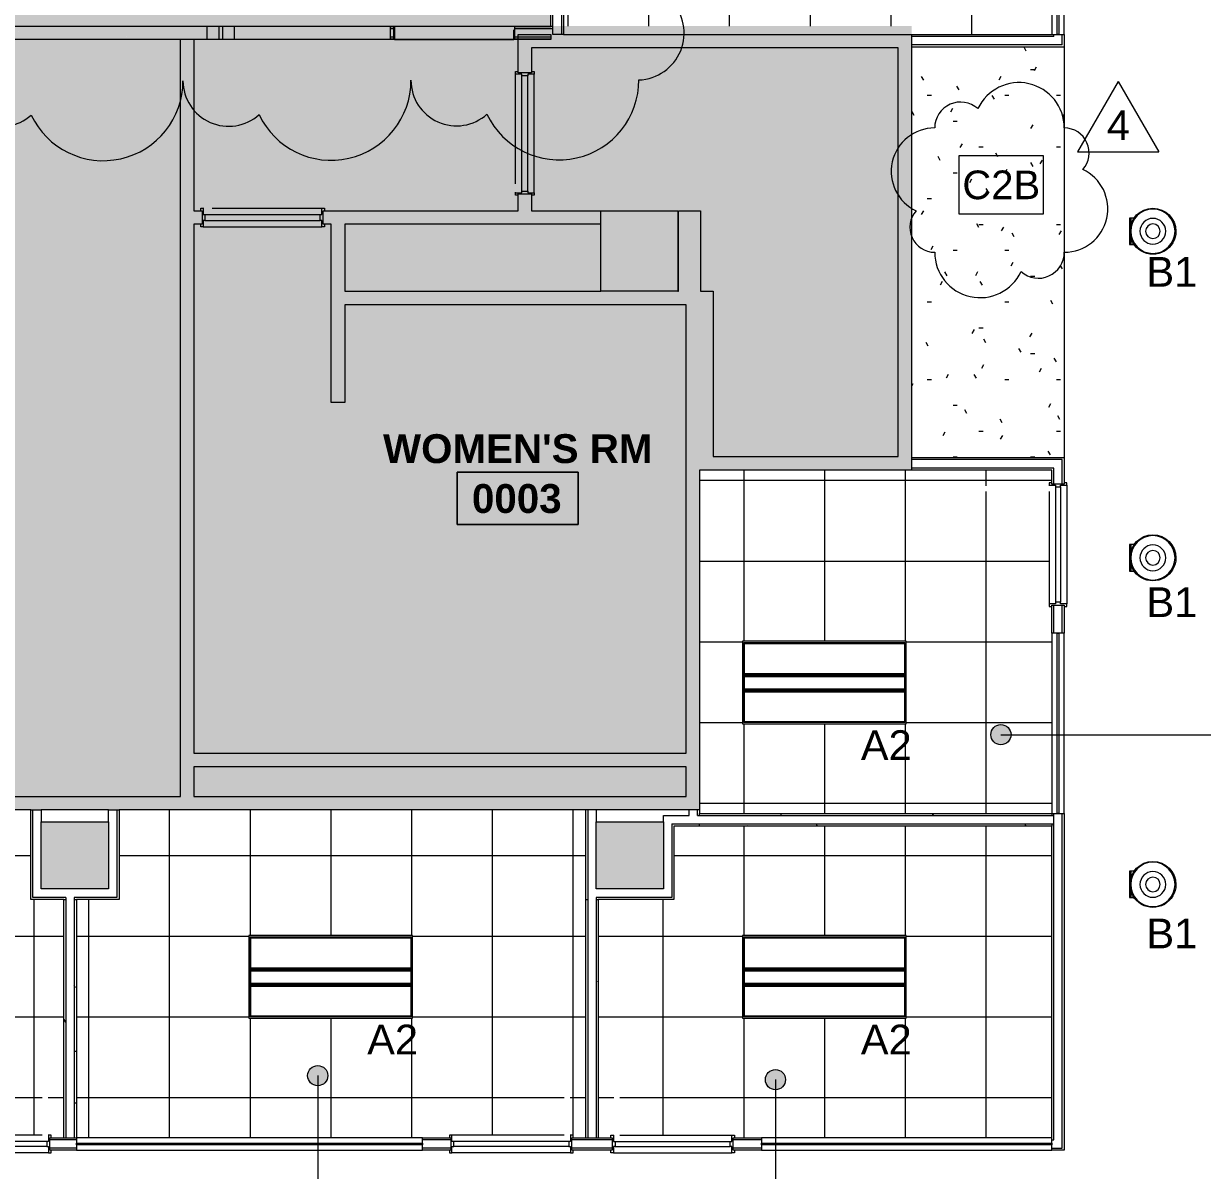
# Model space of a CAD drawing. Header units: inches. Extents: x 4387 to 7158, y 1246 to 2590.
# Drawn here: x 5614.2 to 5964.7, y 1508.3 to 1849.2 of the extents above; entities that cross this region are included whole.
import ezdxf

# ---------------------------------------------------------------- set-up
doc = ezdxf.new("R2010")
doc.units = ezdxf.units.IN
doc.header["$MEASUREMENT"] = 0
for name, color, linetype, lineweight in [('A-AREA-IDEN', 2, 'Continuous', 9), ('A-CLNG', 13, 'Continuous', 13), ('A-CLNG-IDEN', 151, 'Continuous', 9), ('A-CLNG-PATT', 13, 'Continuous', 13), ('A-DETL', 90, 'Continuous', 9), ('A-DETL-GENF', 92, 'Continuous', 9), ('A-DOOR', 31, 'Continuous', 13), ('A-GENM', 13, 'Continuous', 9), ('A-GLAZ-CURT', 52, 'Continuous', 13), ('A-WALL', 113, 'Continuous', 13), ('A-WALL-PATT', 111, 'Continuous', 13), ('E-LITE-EQPM', 33, 'Continuous', 9), ('E-LITE-EQPM-IDEN', 33, 'Continuous', 9), ('G-ANNO-REVC', 71, 'Continuous', 9), ('G-ANNO-REVC-IDEN', 71, 'Continuous', 9), ('I-WALL', 2, 'Continuous', 13), ('S-COLS', 52, 'Continuous', 13)]:
    doc.layers.add(name, color=color, linetype=linetype, lineweight=lineweight)
doc.styles.add('Arial', font='arial.ttf', dxfattribs={"height": 8.851796})
doc.styles.add('Swis721 Lt BT', font='swissl.ttf', dxfattribs={"height": 8.514638})
doc.styles.add('Swis721 Lt BT_B', font='', dxfattribs={"height": 8.583975})
doc.styles.get('Swis721 Lt BT_B').set_extended_font_data('Swis721 Lt BT', bold=True)
pattern_1 = [(0, (0, 0), (30.72, 7.68), [1.267, -21.773, 1.267, -21.773, -122.88]), (0, (0, 0), (30.72, 7.68), [-46.08, 1.267, -44.813, 1.267, -21.773, -53.76]), (0, (0, 0), (30.72, 7.68), [-115.2, 1.267, -14.093, 1.267, -37.133]), (120, (11.52, 3.84), (-22.011075, 22.7643), [1.267, -21.773, 1.267, -21.773, -122.88]), (120, (11.52, 3.84), (-22.011075, 22.7643), [-46.08, 1.267, -44.813, 1.267, -21.773, -53.76]), (120, (11.52, 3.84), (-22.011075, 22.7643), [-115.2, 1.267, -14.093, 1.267, -37.133]), (240, (15.36, 19.2), (-8.708925, -30.4443), [1.267, -21.773, 1.267, -21.773, -122.88]), (240, (15.36, 19.2), (-8.708925, -30.4443), [-46.08, 1.267, -44.813, 1.267, -21.773, -53.76]), (240, (15.36, 19.2), (-8.708925, -30.4443), [-115.2, 1.267, -14.093, 1.267, -37.133])]

# ---------------------------------------------------------------- blocks, each defined once
blk = doc.blocks.new('Single Flush_No Glass - 3_-0_x8_-0_-4442648-10TH FLOOR RCP')
at = {"layer": 'A-DOOR'}
h = blk.add_hatch(color=10, dxfattribs=at)
h.paths.add_polyline_path([(-14.38, 2.66), (-14.38, 1.91), (-14.01, 1.91), (-14.01, -2.09), (-14.38, -2.09), (-14.38, -2.84), (-13.63, -2.84), (-13.63, -0.96), (-13.13, -0.96), (-13.13, 0.79), (-13.63, 0.79), (-13.63, 2.66), (-14.01, 2.66)], flags=0)
h.paths.add_polyline_path([(21.12, -0.96), (21.62, -0.96), (21.62, -2.84), (22.37, -2.84), (22.37, -2.09), (21.99, -2.09), (21.99, 1.91), (22.37, 1.91), (22.37, 2.66), (21.62, 2.66), (21.62, 0.79), (21.12, 0.79), (21.12, -0.71)], flags=0)
at = {"layer": 'A-DOOR', "color": 8, "lineweight": 20}
for p, q in [((-14.38, 1.91), (-14.38, 2.66)), ((-14.38, 2.66), (-13.63, 2.66)), ((-13.63, 2.66), (-13.63, 0.79)), ((-13.63, 0.79), (-13.13, 0.79)), ((-13.13, 0.79), (-13.13, -0.96)), ((21.12, -0.96), (21.12, 0.79)), ((21.12, 0.79), (21.62, 0.79)), ((21.62, 0.79), (21.62, 2.66)), ((21.62, 2.66), (22.37, 2.66)), ((22.37, 2.66), (22.37, 1.91)), ((-14.38, -2.84), (-14.38, -2.09)), ((-13.63, -2.84), (-14.38, -2.84)), ((-13.13, -0.96), (-13.63, -0.96)), ((-13.63, -0.96), (-13.63, -2.84)), ((21.62, -0.96), (21.12, -0.96)), ((21.62, -2.84), (21.62, -0.96)), ((22.37, -2.84), (21.62, -2.84)), ((22.37, -2.09), (22.37, -2.84))]:
    blk.add_line(p, q, dxfattribs=at)
at = {"layer": 'A-DOOR', "color": 55}
for p, q in [((21.62, 2.66), (-13.63, 2.66)), ((21.12, 0.79), (-13.13, 0.79)), ((19.02, -2.84), (-13.63, -2.84)), ((21.12, -0.96), (-13.13, -0.96)), ((21.62, -2.84), (21.49, -2.84))]:
    blk.add_line(p, q, dxfattribs=at)
blk = doc.blocks.new('Concrete-Rectangular-Column - 22 119_128 x 23 233_256-4407175-10TH FLOOR RCP')
at = {"layer": 'S-COLS'}
blk.add_hatch(color=10, dxfattribs=at).paths.add_polyline_path([(-11.46, -11.96), (11.46, -11.96), (11.46, 11.96), (-11.46, 11.96), (-11.46, -1.41)], flags=0)
at = {"layer": 'S-COLS', "color": 8, "lineweight": 20}
for p, q in [((-11.46, 11.96), (11.46, 11.96)), ((-11.46, -11.96), (-11.46, 11.96)), ((11.46, 11.96), (11.46, -11.96)), ((11.46, -11.96), (-11.46, -11.96))]:
    blk.add_line(p, q, dxfattribs=at)
blk = doc.blocks.new('Concrete-Rectangular-Column - 20 X 20-4423668-10TH FLOOR RCP')
at = {"layer": 'S-COLS'}
blk.add_hatch(color=10, dxfattribs=at).paths.add_polyline_path([(-10, -10), (10, -10), (10, 10), (-10, 10)], flags=0)
at = {"layer": 'S-COLS', "color": 8, "lineweight": 20}
for p, q in [((-10, 10), (10, 10)), ((-10, -10), (-10, 10)), ((10, 10), (10, -10)), ((10, -10), (-10, -10))]:
    blk.add_line(p, q, dxfattribs=at)
blk = doc.blocks.new('Single Flush_No Glass - 3_-0_x8_-0_-V36-10TH FLOOR RCP')
at = {"layer": 'A-DOOR', "lineweight": 9}
for p, q in [((-13.63, 2.71), (-14.38, 2.71)), ((-14.38, 2.71), (-14.38, 1.96)), ((19.74, 2.71), (-13.63, 2.71)), ((-13.63, 0.84), (-13.63, 2.71)), ((-13.13, 0.84), (-13.63, 0.84)), ((21.12, 0.84), (-13.13, 0.84)), ((-13.13, -0.66), (-13.13, 0.84)), ((21.12, 0.84), (21.12, -0.66)), ((21.62, 0.84), (21.12, 0.84)), ((21.62, 2.71), (21.49, 2.71)), ((21.62, 2.71), (21.62, 0.84)), ((22.37, 2.71), (21.62, 2.71)), ((22.37, 1.96), (22.37, 2.71)), ((-14.38, -1.79), (-14.38, -2.54)), ((-14.38, -2.54), (-13.63, -2.54)), ((-13.63, -0.66), (-13.13, -0.66)), ((-13.63, -2.54), (-13.63, -0.66)), ((21.62, -2.54), (-13.63, -2.54)), ((21.12, -0.66), (-13.13, -0.66)), ((21.12, -0.66), (21.62, -0.66)), ((21.62, -0.66), (21.62, -2.54)), ((21.62, -2.54), (22.37, -2.54)), ((22.37, -2.54), (22.37, -1.79))]:
    blk.add_line(p, q, dxfattribs=at)
blk = doc.blocks.new('Single Flush_No Glass - 3_-0_x8_-0_-4562045-10TH FLOOR RCP')
at = {"layer": 'A-DOOR', "lineweight": 9}
for p, q in [((-14.38, 1.79), (-14.38, 2.54)), ((-14.38, 2.54), (-13.63, 2.54)), ((21.62, 2.54), (-13.63, 2.54)), ((-13.63, 2.54), (-13.63, 0.66)), ((-13.63, 0.66), (-13.13, 0.66)), ((21.12, 0.66), (-13.13, 0.66)), ((-13.13, 0.66), (-13.13, -0.84)), ((21.12, -0.84), (21.12, 0.66)), ((21.12, 0.66), (21.62, 0.66)), ((21.62, 0.66), (21.62, 2.54)), ((21.62, 2.54), (22.37, 2.54)), ((22.37, 2.54), (22.37, 1.79)), ((-14.38, -2.71), (-14.38, -1.96)), ((-13.63, -2.71), (-14.38, -2.71)), ((-13.13, -0.84), (-13.63, -0.84)), ((-13.63, -0.84), (-13.63, -2.71)), ((19.74, -2.71), (-13.63, -2.71)), ((21.12, -0.84), (-13.13, -0.84)), ((21.62, -0.84), (21.12, -0.84)), ((21.62, -2.71), (21.49, -2.71)), ((21.62, -2.71), (21.62, -0.84)), ((22.37, -2.71), (21.62, -2.71)), ((22.37, -1.96), (22.37, -2.71))]:
    blk.add_line(p, q, dxfattribs=at)
blk = doc.blocks.new('L-Recessed-Axis-Plano - A2 - 2 X 4-4924524-10TH FLOOR RCP')
at = {"layer": 'E-LITE-EQPM'}
for p, q in [((23.91, 11.87), (-23.91, 11.87)), ((-23.91, 11.87), (-23.91, -11.88)), ((-23.87, -11.56), (-23.87, 11.56)), ((-23.87, 11.56), (23.88, 11.56)), ((23.88, 11.56), (23.88, -11.56)), ((23.91, -11.88), (23.91, 11.87)), ((-23.87, 2.74), (23.88, 2.74)), ((23.88, 2.51), (-23.87, 2.51)), ((-23.87, 2.3), (23.88, 2.3)), ((-23.87, 2.2), (23.88, 2.2)), ((-23.87, 1.83), (23.88, 1.83)), ((-23.87, -1.83), (23.88, -1.83)), ((-23.87, -2.2), (23.88, -2.2)), ((-23.87, -2.3), (23.88, -2.3)), ((-23.87, -2.51), (23.88, -2.51)), ((-23.87, -2.74), (23.88, -2.74)), ((-23.91, -11.88), (23.91, -11.88)), ((23.88, -11.56), (-23.87, -11.56))]:
    blk.add_line(p, q, dxfattribs=at)
blk = doc.blocks.new('L-Surface Mounted Downlight - B - DOWNLIGHT_ SURFACE MOUNTED-5054385-10TH FLOOR RCP')
at = {"layer": 'A-GENM'}
for p, q in [((-6.96, 3.92), (-5.54, 3.92)), ((-6.96, -3.92), (-6.96, 3.92)), ((-6.7, 3.92), (-6.7, 1.07)), ((-6.54, 1.94), (-6.54, 3.92)), ((-6.7, -1.07), (-6.7, -3.92)), ((-6.54, -3.92), (-6.54, -1.94)), ((-5.54, -3.92), (-6.96, -3.92))]:
    blk.add_line(p, q, dxfattribs=at)
at = {"layer": 'E-LITE-EQPM'}
for radius in [6.6, 3.83, 2.17]:
    blk.add_circle((0, 0), radius, dxfattribs=at)
for start, end in [(360, 180), (180, 360)]:
    blk.add_arc((0, 0), 6.84, start, end, dxfattribs=at)
blk = doc.blocks.new('System Panel - Glazed-6331967-10TH FLOOR RCP')
at = {"layer": 'A-GLAZ-CURT'}
for p, q in [((-16.2, -0.25), (-16.2, 0.25)), ((-16.2, 0.25), (16.2, 0.25)), ((16.2, 0.25), (16.2, -0.25)), ((16.2, -0.25), (-16.2, -0.25))]:
    blk.add_line(p, q, dxfattribs=at)
blk = doc.blocks.new('System Panel - Glazed-6331940-10TH FLOOR RCP')
at = {"layer": 'A-GLAZ-CURT'}
for p, q in [((-26.78125, -0.25), (-26.78125, 0.25)), ((-26.78125, 0.25), (26.78125, 0.25)), ((26.78125, 0.25), (26.78125, -0.25)), ((26.78125, -0.25), (-26.78125, -0.25))]:
    blk.add_line(p, q, dxfattribs=at)
blk = doc.blocks.new('System Panel - Glazed-6331704-10TH FLOOR RCP')
at = {"layer": 'A-GLAZ-CURT'}
for p, q in [((-51.46875, -0.25), (-51.46875, 0.25)), ((-51.46875, 0.25), (51.46875, 0.25)), ((51.46875, 0.25), (51.46875, -0.25)), ((51.46875, -0.25), (-51.46875, -0.25))]:
    blk.add_line(p, q, dxfattribs=at)
blk = doc.blocks.new('System Panel - Glazed-6331739-10TH FLOOR RCP')
at = {"layer": 'A-GLAZ-CURT'}
for p, q in [((-43.15625, -0.25), (-43.15625, 0.25)), ((-43.15625, 0.25), (43.15625, 0.25)), ((43.15625, 0.25), (43.15625, -0.25)), ((43.15625, -0.25), (-43.15625, -0.25))]:
    blk.add_line(p, q, dxfattribs=at)
blk = doc.blocks.new('OTJ_ Room Tag - Room Name _ Number-360227-10TH FLOOR RCP')
at = {"layer": 'A-AREA-IDEN'}
for p, q in [((-0.1881, -0.1636), (-0.1881, -0.0018)), ((-0.1881, -0.0018), (0.1869, -0.0018)), ((0.1869, -0.0018), (-0.1881, -0.0018)), ((-0.1881, -0.0018), (-0.1881, -0.1636)), ((0.1869, -0.0018), (0.1869, -0.1636)), ((0.1869, -0.1636), (0.1869, -0.0018)), ((0.1869, -0.1636), (-0.1881, -0.1636)), ((-0.1881, -0.1636), (0.1869, -0.1636))]:
    blk.add_line(p, q, dxfattribs=at)
blk = doc.blocks.new('Family - ___-6307642-10TH FLOOR RCP')
at = {"layer": 'G-ANNO-REVC'}
for centre, radius, start, end in [((5796.68, 1846.35), 13.93, 271.9886, 43.799), ((5607.4, 1832.07), 13.56, 180.108, 311.9183), ((5637.89, 1832.13), 23.72, 205.3168, 0.108), ((5675.17, 1832.2), 13.56, 180.108, 311.9183), ((5705.67, 1832.26), 23.72, 205.3168, 0.108), ((5742.94, 1832.33), 13.56, 180.108, 311.9183), ((5773.44, 1832.39), 23.72, 205.3168, 0.108)]:
    blk.add_arc(centre, radius, start, end, dxfattribs=at)
blk = doc.blocks.new('Family - ___-6320856-10TH FLOOR RCP')
at = {"layer": 'G-ANNO-REVC'}
for centre, radius, start, end in [((5910.17, 1818.14), 13.49, 0, 154.7912), ((5892.82, 1818.14), 7.71, 48.1897, 180), ((5885.12, 1805.21), 12.93, 90, 244.7912), ((5923.65, 1810.75), 7.39, 318.1897, 90), ((5923.65, 1794.12), 12.93, 270, 64.7912), ((5885.12, 1788.58), 7.39, 138.1897, 270), ((5898.6, 1781.19), 13.49, 180, 334.7912), ((5915.95, 1781.19), 7.71, 228.1897, 0)]:
    blk.add_arc(centre, radius, start, end, dxfattribs=at)
blk = doc.blocks.new('Revision Tag - Revision Tag-133968-10TH FLOOR RCP')
at = {"layer": 'G-ANNO-REVC-IDEN'}
for p, q in [((0, 0.1384), (-0.1263, -0.0804)), ((0, 0.1384), (0.1263, -0.0804)), ((-0.1263, -0.0804), (0.1263, -0.0804))]:
    blk.add_line(p, q, dxfattribs=at)

msp = doc.modelspace()

# ---------------------------------------------------------------- hatches: boundary and pattern name
at = {"layer": 'A-AREA-IDEN'}
h = msp.add_hatch(color=256, dxfattribs=at)
edge = h.paths.add_edge_path(flags=0)
edge.add_arc((5904.81, 1637.8), 3, 0, 360)
h = msp.add_hatch(color=256, dxfattribs=at)
edge = h.paths.add_edge_path(flags=0)
edge.add_arc((5701.67, 1536.45), 3, 0, 360)
h = msp.add_hatch(color=256, dxfattribs=at)
edge = h.paths.add_edge_path(flags=0)
edge.add_arc((5837.76, 1535.26), 3, 0, 360)
at = {"layer": 'A-CLNG-PATT'}
h = msp.add_hatch(dxfattribs=at)
h.set_pattern_fill('FP_20', color=256, style=0, pattern_type=2)
h.set_pattern_definition([(0, (5848.137, 1876.547), (0, -24), []), (270, (5848.137, 1876.547), (-24, -1e-15), [])])
h.paths.add_polyline_path([(5919.9, 1845.94), (5919.9, 1884.34), (5919.15, 1884.34), (5919.15, 1918.47), (5884.15, 1918.47), (5884.15, 1920.22), (5919.15, 1920.22), (5919.15, 1921.09), (5919.9, 1921.09), (5919.9, 1922.84), (5774.75, 1922.84), (5774.75, 1848.44), (5878.23, 1848.44), (5878.23, 1845.94)], flags=0)
h.paths.add_polyline_path([(5872.54, 1876.14), (5823.92, 1876.14), (5823.92, 1900.7), (5872.54, 1900.7)], flags=0)
h = msp.add_hatch(dxfattribs=at)
h.set_pattern_fill('FP_13', color=256, style=0, pattern_type=2)
h.set_pattern_definition(pattern_1)
h.paths.add_polyline_path([(5919.9, 1720.19), (5923.65, 1720.19), (5923.65, 1842.19), (5878.23, 1842.19), (5878.23, 1720.19), (5891.8, 1720.19)], flags=0)
h = msp.add_hatch(dxfattribs=at)
h.set_pattern_fill('FP_19', color=256, style=0, pattern_type=2)
h.set_pattern_definition([(0, (5876.403, 1665.408), (0, -24), []), (270, (5876.403, 1665.408), (-24, -1e-15), [])])
h.paths.add_polyline_path([(5919.9, 1614.38), (5919.9, 1675.94), (5919.15, 1675.94), (5919.15, 1710.06), (5884.15, 1710.06), (5884.15, 1711.81), (5919.15, 1711.81), (5919.15, 1712.69), (5919.9, 1712.69), (5919.9, 1716.44), (5815.23, 1716.44), (5815.23, 1614.38), (5876.62, 1614.38)], flags=0)
h.paths.add_polyline_path([(5876.62, 1641), (5828, 1641), (5828, 1665.56), (5876.62, 1665.56)], flags=0)
h = msp.add_hatch(dxfattribs=at)
h.set_pattern_fill('FP_16', color=256, style=0, pattern_type=2)
h.set_pattern_definition([(0, (5545.337, 1577.908), (0, -24), []), (270, (5545.337, 1577.908), (-24, -1e-15), [])])
h.paths.add_polyline_path([(5464.52, 1518), (5585.65, 1518), (5585.65, 1518.75), (5619.78, 1518.75), (5619.78, 1553.75), (5621.53, 1553.75), (5621.53, 1518.75), (5622.4, 1518.75), (5622.4, 1518), (5626.15, 1518), (5626.15, 1588.81), (5616.34, 1588.81), (5616.34, 1615.44), (5477.59, 1615.44), (5477.59, 1588.81), (5464.52, 1588.81), (5464.52, 1545.48)], flags=0)
h.paths.add_polyline_path([(5569.56, 1553.5), (5520.93, 1553.5), (5520.93, 1578.06), (5569.56, 1578.06)], flags=0)
h = msp.add_hatch(dxfattribs=at)
h.set_pattern_fill('FP_17', color=256, style=0, pattern_type=2)
h.set_pattern_definition([(0, (5705.622, 1577.908), (0, -24), []), (270, (5705.622, 1577.908), (-24, -1e-15), [])])
h.paths.add_polyline_path([(5629.9, 1518), (5740.84, 1518), (5740.84, 1518.75), (5774.97, 1518.75), (5774.97, 1553.75), (5776.72, 1553.75), (5776.72, 1518.75), (5777.59, 1518.75), (5777.59, 1518), (5781.34, 1518), (5781.34, 1615.44), (5642.59, 1615.44), (5642.59, 1588.81), (5629.9, 1588.81), (5629.9, 1545.48)], flags=0)
h.paths.add_polyline_path([(5719.34, 1553.5), (5681.22, 1553.5), (5681.22, 1578.06), (5729.84, 1578.06), (5729.84, 1553.5)], flags=0)
h = msp.add_hatch(dxfattribs=at)
h.set_pattern_fill('FP_18', color=256, style=0, pattern_type=2)
h.set_pattern_definition([(0, (5852.403, 1577.908), (0, -24), []), (270, (5852.403, 1577.908), (-24, -1e-15), [])])
h.paths.add_polyline_path([(5785.09, 1518), (5788.84, 1518), (5788.84, 1518.75), (5789.72, 1518.75), (5789.72, 1553.75), (5791.47, 1553.75), (5791.47, 1518.75), (5825.59, 1518.75), (5825.59, 1518), (5919.9, 1518), (5919.9, 1610.63), (5807.59, 1610.63), (5807.59, 1588.81), (5785.09, 1588.81), (5785.09, 1545.48)], flags=0)
h.paths.add_polyline_path([(5857.31, 1553.5), (5828, 1553.5), (5828, 1578.06), (5876.62, 1578.06), (5876.62, 1553.5), (5860.6, 1553.5)], flags=0)
at = {"layer": 'A-DETL-GENF'}
h = msp.add_hatch(dxfattribs=at)
h.set_pattern_fill('FP_13', style=0, pattern_type=2)
h.set_pattern_definition(pattern_1)
h.paths.add_polyline_path([(5140.83, 1514.25), (5140.83, 1562.74), (5082.38, 1562.74), (5074.69, 1588.88), (5098.67, 1595.93), (5057.41, 1765.81), (5035.33, 1765.81), (5035.33, 1796.06), (5250.97, 1848.44), (5771, 1848.44), (5771, 1952.43), (4996, 1845.34), (5093.38, 1514.25), (5106.74, 1514.25)], flags=0)
h.paths.add_polyline_path([(5051.84, 1813.68), (5051.06, 1813.78), (5050.34, 1814.08), (5049.72, 1814.56), (5049.24, 1815.18), (5048.94, 1815.9), (5048.84, 1816.68), (5048.94, 1817.45), (5049.24, 1818.18), (5049.72, 1818.8), (5050.34, 1819.28), (5051.06, 1819.57), (5051.84, 1819.68), (5052.61, 1819.57), (5053.34, 1819.28), (5053.96, 1818.8), (5054.44, 1818.18), (5054.73, 1817.45), (5054.84, 1816.68), (5054.73, 1815.9), (5054.44, 1815.18), (5053.96, 1814.56), (5053.34, 1814.08), (5052.61, 1813.78)], flags=0)
h.paths.add_polyline_path([(5110.14, 1827.84), (5109.37, 1827.94), (5108.64, 1828.24), (5108.02, 1828.72), (5107.54, 1829.34), (5107.24, 1830.06), (5107.14, 1830.84), (5107.24, 1831.62), (5107.54, 1832.34), (5108.03, 1832.97), (5108.64, 1833.44), (5109.37, 1833.74), (5110.22, 1833.83), (5111.03, 1833.69), (5111.64, 1833.44), (5112.26, 1832.96), (5112.74, 1832.34), (5113.04, 1831.62), (5113.14, 1830.84), (5113.04, 1830.06), (5112.74, 1829.34), (5112.26, 1828.72), (5111.64, 1828.24), (5110.92, 1827.94)], flags=0)
h.paths.add_polyline_path([(5168.45, 1842), (5167.67, 1842.1), (5166.95, 1842.4), (5166.33, 1842.88), (5165.85, 1843.5), (5165.55, 1844.22), (5165.45, 1845), (5165.55, 1845.78), (5165.85, 1846.5), (5166.33, 1847.12), (5166.95, 1847.6), (5167.67, 1847.9), (5168.45, 1848), (5169.22, 1847.9), (5169.95, 1847.6), (5170.57, 1847.12), (5171.04, 1846.5), (5171.34, 1845.78), (5171.45, 1845), (5171.34, 1844.22), (5171.04, 1843.5), (5170.57, 1842.88), (5169.95, 1842.4), (5169.22, 1842.1)], flags=0)
h.paths.add_polyline_path([(5226.75, 1856.16), (5225.98, 1856.26), (5225.25, 1856.56), (5224.63, 1857.04), (5224.15, 1857.66), (5223.85, 1858.39), (5223.75, 1859.16), (5223.85, 1859.94), (5224.15, 1860.66), (5224.63, 1861.28), (5225.25, 1861.76), (5225.98, 1862.06), (5226.75, 1862.16), (5227.53, 1862.06), (5228.25, 1861.76), (5228.87, 1861.28), (5229.35, 1860.66), (5229.65, 1859.94), (5229.75, 1859.16), (5229.65, 1858.39), (5229.35, 1857.66), (5228.87, 1857.04), (5228.25, 1856.56), (5227.53, 1856.26)], flags=0)
h.paths.add_polyline_path([(5748.12, 1871.44), (5747.34, 1871.54), (5746.62, 1871.84), (5746, 1872.32), (5745.52, 1872.94), (5745.22, 1873.66), (5745.12, 1874.44), (5745.22, 1875.22), (5745.52, 1875.94), (5746, 1876.56), (5746.62, 1877.04), (5747.34, 1877.34), (5748.12, 1877.44), (5748.9, 1877.34), (5749.62, 1877.04), (5750.24, 1876.56), (5750.72, 1875.94), (5751.02, 1875.22), (5751.12, 1874.44), (5751.02, 1873.66), (5750.72, 1872.94), (5750.24, 1872.32), (5749.62, 1871.84), (5748.9, 1871.54)], flags=0)
h.paths.add_polyline_path([(5676.12, 1871.44), (5675.34, 1871.54), (5674.62, 1871.84), (5674, 1872.32), (5673.52, 1872.94), (5673.22, 1873.66), (5673.12, 1874.44), (5673.22, 1875.22), (5673.52, 1875.94), (5674, 1876.56), (5674.62, 1877.04), (5675.34, 1877.34), (5676.23, 1877.43), (5676.9, 1877.34), (5677.62, 1877.04), (5678.24, 1876.56), (5678.72, 1875.94), (5679.02, 1875.22), (5679.12, 1874.44), (5679.02, 1873.66), (5678.72, 1872.94), (5678.24, 1872.32), (5677.62, 1871.84), (5676.9, 1871.54), (5676.23, 1871.45)], flags=0)
h.paths.add_polyline_path([(5604.12, 1871.44), (5603.34, 1871.54), (5602.62, 1871.84), (5602, 1872.32), (5601.52, 1872.94), (5601.22, 1873.66), (5601.12, 1874.44), (5601.22, 1875.22), (5601.52, 1875.94), (5602, 1876.56), (5602.62, 1877.04), (5603.34, 1877.34), (5604.12, 1877.44), (5604.9, 1877.34), (5605.62, 1877.04), (5606.24, 1876.56), (5606.74, 1875.89), (5607.02, 1875.22), (5607.12, 1874.44), (5607.02, 1873.66), (5606.72, 1872.94), (5606.24, 1872.32), (5605.62, 1871.84), (5604.9, 1871.54)], flags=0)
h.paths.add_polyline_path([(5532.12, 1871.44), (5531.34, 1871.54), (5530.62, 1871.84), (5530, 1872.32), (5529.52, 1872.94), (5529.2, 1873.81), (5529.12, 1874.44), (5529.22, 1875.22), (5529.52, 1875.94), (5530, 1876.56), (5530.62, 1877.04), (5531.34, 1877.34), (5532.12, 1877.44), (5532.9, 1877.34), (5533.62, 1877.04), (5534.24, 1876.56), (5534.72, 1875.94), (5535.02, 1875.22), (5535.11, 1874.35), (5535.02, 1873.66), (5534.67, 1872.88), (5534.24, 1872.32), (5533.62, 1871.84), (5532.9, 1871.54)], flags=0)
h.paths.add_polyline_path([(5460.12, 1871.44), (5459.34, 1871.54), (5458.62, 1871.84), (5458, 1872.32), (5457.52, 1872.94), (5457.22, 1873.66), (5457.12, 1874.44), (5457.22, 1875.22), (5457.52, 1875.94), (5458, 1876.56), (5458.62, 1877.04), (5459.34, 1877.34), (5460.12, 1877.44), (5460.9, 1877.34), (5461.62, 1877.04), (5462.24, 1876.56), (5462.72, 1875.94), (5463.02, 1875.22), (5463.12, 1874.44), (5463.02, 1873.66), (5462.72, 1872.94), (5462.24, 1872.32), (5461.62, 1871.84), (5460.9, 1871.54), (5460.65, 1871.51)], flags=0)
h.paths.add_polyline_path([(5388.12, 1871.44), (5387.34, 1871.54), (5386.62, 1871.84), (5386, 1872.32), (5385.52, 1872.94), (5385.22, 1873.66), (5385.12, 1874.44), (5385.25, 1875.29), (5385.52, 1875.94), (5386, 1876.56), (5386.62, 1877.04), (5387.34, 1877.34), (5388.12, 1877.44), (5388.9, 1877.34), (5389.62, 1877.04), (5390.24, 1876.56), (5390.72, 1875.94), (5391.02, 1875.22), (5391.12, 1874.44), (5391.02, 1873.66), (5390.72, 1872.94), (5390.24, 1872.32), (5389.62, 1871.84), (5388.9, 1871.54)], flags=0)
h.paths.add_polyline_path([(5316.12, 1871.44), (5315.34, 1871.54), (5314.62, 1871.84), (5314, 1872.32), (5313.52, 1872.94), (5313.22, 1873.66), (5313.12, 1874.44), (5313.22, 1875.22), (5313.52, 1875.94), (5314.06, 1876.61), (5314.62, 1877.04), (5315.34, 1877.34), (5316.12, 1877.44), (5316.9, 1877.34), (5317.62, 1877.04), (5318.24, 1876.56), (5318.72, 1875.94), (5319.02, 1875.22), (5319.12, 1874.44), (5319.02, 1873.66), (5318.72, 1872.94), (5318.24, 1872.32), (5317.62, 1871.84), (5316.9, 1871.54)], flags=0)
h.paths.add_polyline_path([(5748.12, 1919.44), (5747.34, 1919.54), (5746.62, 1919.84), (5746, 1920.32), (5745.51, 1920.97), (5745.21, 1921.75), (5745.12, 1922.44), (5745.22, 1923.22), (5745.52, 1923.94), (5746, 1924.56), (5746.62, 1925.04), (5747.34, 1925.34), (5748.12, 1925.44), (5748.9, 1925.34), (5749.62, 1925.04), (5750.24, 1924.56), (5750.72, 1923.94), (5751.02, 1923.22), (5751.12, 1922.44), (5751.02, 1921.66), (5750.72, 1920.94), (5750.24, 1920.32), (5749.62, 1919.84), (5748.9, 1919.54)], flags=0)
h.paths.add_polyline_path([(5676.12, 1919.44), (5675.34, 1919.54), (5674.62, 1919.84), (5674, 1920.32), (5673.51, 1920.97), (5673.22, 1921.66), (5673.12, 1922.44), (5673.22, 1923.22), (5673.52, 1923.94), (5674, 1924.56), (5674.62, 1925.04), (5675.34, 1925.34), (5676.23, 1925.43), (5676.9, 1925.34), (5677.62, 1925.04), (5678.24, 1924.56), (5678.72, 1923.94), (5679.02, 1923.22), (5679.12, 1922.44), (5679.02, 1921.66), (5678.72, 1920.94), (5678.24, 1920.32), (5677.62, 1919.84), (5676.9, 1919.54), (5676.23, 1919.45)], flags=0)
h = msp.add_hatch(color=9, dxfattribs=at)
h.paths.add_polyline_path([(5664.85, 1619.44), (5811.23, 1619.44), (5811.23, 1628.28), (5664.85, 1628.28)], flags=0)
h.paths.add_polyline_path([(5660.85, 1844.44), (5668.71, 1844.93), (5668.71, 1844.44), (5664.85, 1844.44), (5664.85, 1793.53), (5666.89, 1793.53), (5666.89, 1794.28), (5667.64, 1794.28), (5667.64, 1792.4), (5668.14, 1792.4), (5668.14, 1790.65), (5667.64, 1790.65), (5667.64, 1788.78), (5666.89, 1788.78), (5666.89, 1789.53), (5664.85, 1789.53), (5664.85, 1632.28), (5811.23, 1632.28), (5811.23, 1765.61), (5709.68, 1765.61), (5709.68, 1736.53), (5705.68, 1736.53), (5705.68, 1789.53), (5703.64, 1789.53), (5703.64, 1788.78), (5702.89, 1788.78), (5702.89, 1790.65), (5702.39, 1790.65), (5702.39, 1792.4), (5702.89, 1792.4), (5702.89, 1794.28), (5703.64, 1794.28), (5703.64, 1793.53), (5761.23, 1793.53), (5761.23, 1798.15), (5760.48, 1798.15), (5760.48, 1798.9), (5762.35, 1798.9), (5762.35, 1799.4), (5764.1, 1799.4), (5764.1, 1798.9), (5765.98, 1798.9), (5765.98, 1798.15), (5765.23, 1798.15), (5765.23, 1793.53), (5808.77, 1793.53), (5808.77, 1769.61), (5808.95, 1769.61), (5808.95, 1793.53), (5815.45, 1793.53), (5815.45, 1769.61), (5819.23, 1769.61), (5819.23, 1720.44), (5874.23, 1720.44), (5874.23, 1841.94), (5765.23, 1841.94), (5765.23, 1834.9), (5765.98, 1834.9), (5765.98, 1834.15), (5764.1, 1834.15), (5764.1, 1833.65), (5762.35, 1833.65), (5762.35, 1834.15), (5760.48, 1834.15), (5760.48, 1834.9), (5761.23, 1834.9), (5761.23, 1844.44), (5762.73, 1844.44), (5762.4, 1844.77), (5771.08, 1845.94), (5878.23, 1845.94), (5878.23, 1848.44), (5580.07, 1848.44), (5650.36, 1844.96)], flags=0)
h.paths.add_polyline_path([(5660.85, 1619.44), (5660.85, 1844.44), (5559.98, 1844.44), (5559.98, 1848.44), (5540.3, 1848.44), (5540.29, 1844.44), (5457.19, 1844.44), (5457.19, 1841.81), (5457.94, 1841.81), (5457.94, 1841.06), (5456.07, 1841.06), (5456.07, 1840.56), (5454.32, 1840.56), (5454.32, 1841.06), (5452.44, 1841.06), (5452.44, 1841.81), (5453.19, 1841.81), (5453.19, 1844.44), (5432.32, 1844.44), (5432.32, 1848.44), (5412.27, 1848.44), (5412.27, 1848.27), (5413.78, 1848.29), (5424.07, 1847.29), (5424.07, 1844.44), (5412.27, 1844.61), (5412.24, 1844.44), (5407.44, 1844.44), (5407.44, 1844.68), (5371.97, 1845.19), (5371.97, 1847.69), (5407.44, 1848.2), (5407.44, 1848.44), (5251.97, 1848.44), (5254.97, 1844.44), (5254.97, 1758.44), (5288.97, 1758.44), (5288.97, 1771.17), (5290.93, 1771.17), (5290.93, 1844.44), (5294.93, 1844.44), (5294.93, 1793.53), (5306.02, 1793.53), (5306.02, 1844.44), (5310.02, 1844.44), (5310.02, 1793.53), (5415.82, 1793.53), (5415.82, 1794.28), (5416.57, 1794.28), (5416.57, 1792.4), (5417.07, 1792.4), (5417.07, 1790.65), (5416.57, 1790.65), (5416.57, 1788.78), (5415.82, 1788.78), (5415.82, 1789.53), (5413.12, 1789.53), (5413.12, 1783.15), (5413.87, 1783.15), (5413.87, 1782.4), (5411.99, 1782.4), (5411.99, 1781.9), (5410.24, 1781.9), (5410.24, 1782.4), (5408.37, 1782.4), (5408.37, 1783.15), (5409.12, 1783.15), (5409.12, 1789.53), (5364.89, 1789.53), (5364.89, 1746.02), (5409.12, 1746.02), (5409.12, 1752.4), (5408.37, 1752.4), (5408.37, 1753.15), (5410.24, 1753.15), (5410.24, 1753.65), (5411.99, 1753.65), (5411.99, 1753.15), (5413.87, 1753.15), (5413.87, 1752.4), (5413.12, 1752.4), (5413.12, 1742.02), (5360.89, 1742.02), (5360.89, 1767.17), (5292.97, 1767.17), (5292.97, 1632.28), (5453.19, 1632.28), (5453.17, 1789.53), (5452.57, 1789.53), (5452.57, 1788.78), (5451.82, 1788.78), (5451.82, 1790.65), (5451.32, 1790.65), (5451.32, 1792.4), (5451.82, 1792.4), (5451.82, 1794.28), (5452.57, 1794.28), (5452.57, 1793.53), (5453.17, 1793.53), (5453.17, 1805.06), (5452.44, 1805.06), (5452.44, 1805.81), (5454.32, 1805.81), (5454.32, 1806.31), (5456.07, 1806.31), (5456.07, 1805.81), (5457.94, 1805.81), (5457.94, 1805.06), (5457.19, 1805.06), (5457.19, 1796.44), (5478.71, 1796.44), (5478.71, 1770.84), (5457.19, 1770.84), (5457.19, 1619.44), (5593.78, 1619.44), (5593.78, 1844.39), (5597.78, 1844.39), (5597.78, 1619.44), (5642.59, 1619.44)], flags=0)
h.paths.add_polyline_path([(5453.19, 1619.44), (5453.19, 1628.28), (5292.97, 1628.28), (5292.97, 1619.44), (5451.97, 1619.44)], flags=0)
h.paths.add_polyline_path([(5719.34, 1769.61), (5785.84, 1769.61), (5785.84, 1789.53), (5709.68, 1789.53), (5709.68, 1769.61)], flags=0)
h.paths.add_polyline_path([(5314.55, 1771.17), (5360.89, 1771.17), (5360.89, 1789.53), (5314.55, 1789.53), (5314.55, 1780.16)], flags=0)
h.paths.add_polyline_path([(5290.93, 1844.44), (5278.87, 1845.65), (5329.55, 1848.2), (5305.44, 1845.85)], flags=0)
at = {"layer": 'A-WALL-PATT', "lineweight": 9}
h = msp.add_hatch(color=7, dxfattribs=at)
h.paths.add_polyline_path([(5660.85, 1844.44), (5668.71, 1844.44), (5668.71, 1844.93), (5663.75, 1844.62)], flags=0)
h.paths.add_polyline_path([(5564.13, 1844.44), (5660.85, 1844.44), (5580.07, 1848.44), (5559.98, 1848.44), (5559.98, 1844.44)], flags=0)
h.paths.add_polyline_path([(5540.3, 1844.44), (5540.3, 1848.44), (5432.32, 1848.44), (5432.32, 1844.44), (5538.26, 1844.44)], flags=0)
h.paths.add_polyline_path([(5407.44, 1844.44), (5412.27, 1844.47), (5412.27, 1844.61), (5424.07, 1844.44), (5424.07, 1847.29), (5413.78, 1848.29), (5412.27, 1848.27), (5412.27, 1848.44), (5407.44, 1848.4), (5407.44, 1848.2), (5371.97, 1847.69), (5371.97, 1845.19), (5407.44, 1844.68), (5407.44, 1844.48)], flags=0)
for points in [[(5660.85, 1619.44), (5664.85, 1619.44), (5664.85, 1844.44), (5660.85, 1844.44), (5660.85, 1780.16)], [(5874.23, 1841.94), (5878.23, 1841.94), (5878.23, 1845.94), (5771, 1845.94), (5762.4, 1844.77), (5762.73, 1844.44), (5761.23, 1844.44), (5761.23, 1841.94), (5857.31, 1841.94)], [(5874.23, 1720.44), (5878.23, 1720.44), (5878.23, 1841.94), (5874.23, 1841.94), (5874.23, 1733.22)], [(5815.23, 1769.61), (5815.45, 1769.61), (5815.45, 1793.53), (5808.95, 1793.53), (5808.95, 1769.61), (5811.23, 1769.61)], [(5705.68, 1736.53), (5709.68, 1736.53), (5709.68, 1789.53), (5705.68, 1789.53), (5705.68, 1765.61)], [(5719.34, 1765.61), (5819.23, 1765.61), (5819.23, 1769.61), (5709.68, 1769.61), (5709.68, 1765.61)], [(5819.23, 1716.44), (5819.23, 1765.61), (5811.23, 1765.61), (5811.23, 1716.44), (5815.23, 1716.44)], [(5876.62, 1716.44), (5878.23, 1716.44), (5878.23, 1720.44), (5819.23, 1720.44), (5819.23, 1716.44), (5876.23, 1716.44)], [(5815.23, 1619.44), (5815.23, 1716.44), (5811.23, 1716.44), (5811.23, 1619.44)], [(5729.84, 1628.28), (5811.23, 1628.28), (5811.23, 1632.28), (5664.85, 1632.28), (5664.85, 1628.28), (5719.34, 1628.28)], [(5451.34, 1615.44), (5815.23, 1615.44), (5815.23, 1619.44), (5292.97, 1619.44), (5292.97, 1615.44), (5443.41, 1615.44)]]:
    msp.add_hatch(color=7, dxfattribs=at).paths.add_polyline_path(points, flags=0)
h = msp.add_hatch(color=7, dxfattribs=at)
h.paths.add_polyline_path([(5761.23, 1793.53), (5765.23, 1793.53), (5765.23, 1798.53), (5761.23, 1798.53)], flags=0)
h.paths.add_polyline_path([(5761.23, 1834.53), (5765.23, 1834.53), (5765.23, 1841.94), (5761.23, 1841.94), (5761.23, 1838.83)], flags=0)
h = msp.add_hatch(color=7, dxfattribs=at)
h.paths.add_polyline_path([(5735.73, 1789.53), (5785.84, 1789.53), (5785.84, 1793.53), (5703.27, 1793.53), (5703.27, 1789.53), (5719.34, 1789.53)], flags=0)
h.paths.add_polyline_path([(5664.85, 1789.53), (5667.27, 1789.53), (5667.27, 1793.53), (5664.85, 1793.53)], flags=0)
h = msp.add_hatch(dxfattribs=at)
h.set_pattern_fill('FP_13', color=256, style=0, pattern_type=2)
h.set_pattern_definition(pattern_1)
h.paths.add_polyline_path([(5876.62, 1613.75), (5919.9, 1613.75), (5919.9, 1614.38), (5815.23, 1614.38), (5815.23, 1613.75), (5857.31, 1613.75)], flags=0)
h = msp.add_hatch(dxfattribs=at)
h.set_pattern_fill('FP_13', color=256, style=0, pattern_type=2)
h.set_pattern_definition(pattern_1)
h.paths.add_polyline_path([(5876.62, 1610.63), (5919.9, 1610.63), (5919.9, 1611.25), (5815.23, 1611.25), (5815.23, 1610.63), (5857.31, 1610.63)], flags=0)
h = msp.add_hatch(dxfattribs=at)
h.set_pattern_fill('FP_13', color=256, style=0, pattern_type=2)
h.set_pattern_definition(pattern_1)
h.paths.add_polyline_path([(5626.15, 1518), (5626.78, 1518), (5626.78, 1588.81), (5626.15, 1588.81), (5626.15, 1545.48)], flags=0)
h = msp.add_hatch(dxfattribs=at)
h.set_pattern_fill('FP_13', color=256, style=0, pattern_type=2)
h.set_pattern_definition(pattern_1)
h.paths.add_polyline_path([(5629.9, 1518), (5629.9, 1588.81), (5629.28, 1588.81), (5629.28, 1518)], flags=0)
h = msp.add_hatch(dxfattribs=at)
h.set_pattern_fill('FP_13', color=256, style=0, pattern_type=2)
h.set_pattern_definition(pattern_1)
h.paths.add_polyline_path([(5785.09, 1518), (5785.09, 1588.81), (5784.47, 1588.81), (5784.47, 1518)], flags=0)

# ---------------------------------------------------------------- linework, layer by layer
at = {"layer": 'A-AREA-IDEN'}
for p, q in [((5904.81, 1637.8), (6302.96, 1637.8)), ((5701.67, 1536.45), (5701.73, 1290.6)), ((5837.76, 1535.26), (5837.82, 1289.42))]:
    msp.add_line(p, q, dxfattribs=at)
for centre in [(5904.81, 1637.8), (5701.67, 1536.45), (5837.76, 1535.26)]:
    msp.add_circle(centre, 3, dxfattribs=at)
at = {"layer": 'A-CLNG'}
for p, q in [((5923.65, 1842.19), (5923.65, 1720.19)), ((5876.62, 1665.56), (5828, 1665.56)), ((5828, 1665.56), (5828, 1641)), ((5876.62, 1641), (5876.62, 1665.56)), ((5828, 1641), (5876.62, 1641)), ((5729.84, 1578.06), (5681.22, 1578.06)), ((5681.22, 1578.06), (5681.22, 1553.5)), ((5729.84, 1553.5), (5729.84, 1578.06)), ((5876.62, 1578.06), (5828, 1578.06)), ((5828, 1578.06), (5828, 1553.5)), ((5876.62, 1553.5), (5876.62, 1578.06)), ((5681.22, 1553.5), (5729.84, 1553.5)), ((5828, 1553.5), (5876.62, 1553.5))]:
    msp.add_line(p, q, dxfattribs=at)
at = {"layer": 'A-CLNG-IDEN', "flags": 128}
msp.add_lwpolyline([(5892.34, 1809.91), (5892.34, 1792.62), (5917.48, 1792.62), (5917.48, 1809.91)], close=True, dxfattribs=at)
at = {"layer": 'A-DETL'}
for p, q in [((5771, 1848.44), (5771, 1952.43)), ((5250.97, 1848.44), (5771, 1848.44))]:
    msp.add_line(p, q, dxfattribs=at)
at = {"layer": 'A-WALL'}
for p, q in [((5771.62, 1845.94), (5771.62, 2006.62)), ((5774.12, 2004.12), (5774.12, 1845.94)), ((5723.23, 1847.69), (5724.23, 1847.69)), ((5724.48, 1848.44), (5724.48, 1844.44)), ((5759.98, 1844.44), (5759.98, 1847.31)), ((5760.23, 1847.69), (5771.62, 1847.69)), ((5771, 1848.44), (5771.62, 1848.44)), ((5724.48, 1844.44), (5668.71, 1844.44)), ((5723.23, 1845.19), (5724.23, 1845.19)), ((5771, 1844.44), (5759.98, 1844.44)), ((5760.23, 1845.19), (5771, 1845.19)), ((5771, 1845.94), (5771, 1844.44)), ((5774.75, 1845.94), (5771.62, 1845.94)), ((5920.53, 1845.31), (5878.23, 1845.31)), ((5920.53, 1845.31), (5920.53, 1845.94)), ((5923.03, 1842.81), (5923.03, 1845.94)), ((5923.03, 1842.81), (5878.23, 1842.81)), ((5923.03, 1719.56), (5878.23, 1719.56)), ((5923.03, 1712.31), (5923.03, 1719.56)), ((5920.53, 1717.06), (5878.23, 1717.06)), ((5920.53, 1712.31), (5920.53, 1717.06)), ((5920.53, 1667.94), (5920.53, 1676.31)), ((5923.03, 1667.94), (5923.03, 1676.31)), ((5616.34, 1615.44), (5619.47, 1615.44)), ((5616.97, 1589.44), (5616.97, 1615.44)), ((5639.47, 1615.44), (5642.59, 1615.44)), ((5641.97, 1615.44), (5641.97, 1589.44)), ((5781.97, 1615.44), (5781.97, 1518)), ((5814.6, 1613.75), (5814.6, 1615.44)), ((5814.6, 1613.75), (5920.53, 1613.75)), ((5815.23, 1613.75), (5815.23, 1614.38)), ((5919.9, 1614.38), (5919.9, 1613.75)), ((5920.53, 1517.38), (5920.53, 1614.38)), ((5923.03, 1514.88), (5923.03, 1614.38)), ((5806.97, 1611.25), (5806.97, 1589.44)), ((5806.97, 1611.25), (5920.53, 1611.25)), ((5815.23, 1610.63), (5815.23, 1611.25)), ((5919.9, 1611.25), (5919.9, 1610.63)), ((5626.78, 1589.44), (5616.97, 1589.44)), ((5626.15, 1588.81), (5626.78, 1588.81)), ((5626.78, 1589.44), (5626.78, 1518)), ((5641.97, 1589.44), (5629.28, 1589.44)), ((5629.28, 1589.44), (5629.28, 1518)), ((5629.28, 1588.81), (5629.9, 1588.81)), ((5781.34, 1588.81), (5781.97, 1588.81)), ((5806.97, 1589.44), (5784.47, 1589.44)), ((5784.47, 1589.44), (5784.47, 1518)), ((5784.47, 1588.81), (5785.09, 1588.81)), ((5629.9, 1517.38), (5622.03, 1517.38)), ((5629.9, 1514.88), (5622.03, 1514.88)), ((5741.22, 1517.38), (5732.84, 1517.38)), ((5741.22, 1514.88), (5732.84, 1514.88)), ((5789.22, 1517.38), (5777.22, 1517.38)), ((5789.22, 1514.88), (5777.22, 1514.88)), ((5833.59, 1517.38), (5825.22, 1517.38)), ((5833.59, 1514.88), (5825.22, 1514.88)), ((5919.9, 1517.38), (5920.53, 1517.38)), ((5919.9, 1514.88), (5923.03, 1514.88))]:
    msp.add_line(p, q, dxfattribs=at)
at = {"layer": 'A-WALL', "color": 8, "lineweight": 20}
for p, q in [((5668.71, 1848.44), (5668.71, 1844.44)), ((5672.35, 1844.44), (5672.35, 1848.44)), ((5673.32, 1848.44), (5673.32, 1844.44)), ((5676.96, 1844.44), (5676.96, 1848.44)), ((5723.23, 1848.44), (5723.23, 1848.31)), ((5668.71, 1844.44), (5559.98, 1844.44)), ((5660.85, 1619.44), (5660.85, 1844.44)), ((5664.85, 1844.44), (5664.85, 1793.53)), ((5673.32, 1844.44), (5672.35, 1844.44)), ((5723.23, 1844.44), (5676.96, 1844.44)), ((5723.23, 1844.56), (5723.23, 1844.44)), ((5761.23, 1845.94), (5771, 1845.94)), ((5761.23, 1834.53), (5761.23, 1845.94)), ((5774.75, 1845.94), (5878.23, 1845.94)), ((5874.23, 1841.94), (5765.23, 1841.94)), ((5765.23, 1841.94), (5765.23, 1834.53)), ((5874.23, 1720.44), (5874.23, 1841.94)), ((5878.23, 1842.19), (5878.23, 1720.19)), ((5765.23, 1834.53), (5761.23, 1834.53)), ((5761.23, 1793.53), (5761.23, 1798.53)), ((5761.23, 1798.53), (5765.23, 1798.53)), ((5765.23, 1798.53), (5765.23, 1793.53)), ((5664.85, 1793.53), (5667.27, 1793.53)), ((5667.27, 1793.53), (5667.27, 1789.53)), ((5703.27, 1789.53), (5703.27, 1793.53)), ((5703.27, 1793.53), (5761.23, 1793.53)), ((5765.23, 1793.53), (5785.84, 1793.53)), ((5808.95, 1769.61), (5808.95, 1793.53)), ((5808.95, 1793.53), (5815.45, 1793.53)), ((5815.45, 1793.53), (5815.45, 1769.61)), ((5664.85, 1789.53), (5664.85, 1632.28)), ((5667.27, 1789.53), (5664.85, 1789.53)), ((5705.68, 1789.53), (5703.27, 1789.53)), ((5705.68, 1736.53), (5705.68, 1789.53)), ((5785.84, 1789.53), (5709.68, 1789.53)), ((5709.68, 1789.53), (5709.68, 1769.61)), ((5709.68, 1769.61), (5785.84, 1769.61)), ((5808.77, 1769.61), (5808.95, 1769.61)), ((5815.45, 1769.61), (5819.23, 1769.61)), ((5819.23, 1769.61), (5819.23, 1720.44)), ((5709.68, 1765.61), (5709.68, 1736.53)), ((5811.23, 1765.61), (5709.68, 1765.61)), ((5811.23, 1632.28), (5811.23, 1765.61)), ((5709.68, 1736.53), (5705.68, 1736.53)), ((5819.23, 1720.44), (5874.23, 1720.44)), ((5815.23, 1716.44), (5815.23, 1615.44)), ((5878.23, 1716.44), (5815.23, 1716.44)), ((5664.85, 1632.28), (5811.23, 1632.28)), ((5664.85, 1628.28), (5664.85, 1619.44)), ((5811.23, 1628.28), (5664.85, 1628.28)), ((5811.23, 1619.44), (5811.23, 1628.28)), ((5597.78, 1619.44), (5660.85, 1619.44)), ((5664.85, 1619.44), (5811.23, 1619.44)), ((5616.34, 1615.44), (5477.59, 1615.44)), ((5639.47, 1615.44), (5619.47, 1615.44)), ((5815.23, 1615.44), (5642.59, 1615.44))]:
    msp.add_line(p, q, dxfattribs=at)
at = {"layer": 'A-WALL', "color": 55}
for p, q in [((5723.23, 1848.31), (5723.23, 1844.56)), ((5878.23, 1845.94), (5878.23, 1842.19)), ((5878.23, 1720.19), (5878.23, 1716.44))]:
    msp.add_line(p, q, dxfattribs=at)
at = {"layer": 'A-WALL', "lineweight": 9}
msp.add_line((5724.48, 1844.44), (5759.98, 1844.44), dxfattribs=at)
at = {"layer": 'I-WALL'}
for p, q in [((5774.75, 1922.84), (5774.75, 1845.94)), ((5723.23, 1848.31), (5724.23, 1848.31)), ((5724.23, 1848.31), (5724.23, 1844.56)), ((5760.23, 1844.56), (5760.23, 1848.31)), ((5760.23, 1848.31), (5771, 1848.31)), ((5724.23, 1844.56), (5723.23, 1844.56)), ((5771, 1844.56), (5760.23, 1844.56)), ((5878.23, 1845.94), (5923.65, 1845.94)), ((5923.65, 1845.94), (5923.65, 1842.19)), ((5923.65, 1842.19), (5878.23, 1842.19)), ((5878.23, 1720.19), (5923.65, 1720.19)), ((5923.65, 1720.19), (5923.65, 1712.31)), ((5919.9, 1716.44), (5878.23, 1716.44)), ((5919.9, 1712.31), (5919.9, 1716.44)), ((5923.65, 1712.31), (5919.9, 1712.31)), ((5919.9, 1667.94), (5919.9, 1676.31)), ((5919.9, 1676.31), (5923.65, 1676.31)), ((5923.65, 1676.31), (5923.65, 1667.94)), ((5923.65, 1667.94), (5919.9, 1667.94)), ((5616.34, 1588.81), (5616.34, 1615.44)), ((5619.47, 1615.44), (5619.47, 1611.94)), ((5639.47, 1611.94), (5639.47, 1615.44)), ((5642.59, 1615.44), (5642.59, 1588.81)), ((5781.34, 1518), (5781.34, 1615.44)), ((5784.47, 1615.44), (5784.47, 1611.94)), ((5804.47, 1613.75), (5812.1, 1613.75)), ((5804.47, 1611.94), (5804.47, 1613.75)), ((5812.1, 1613.75), (5812.1, 1615.44)), ((5815.23, 1615.44), (5815.23, 1614.38)), ((5815.23, 1614.38), (5923.65, 1614.38)), ((5923.65, 1614.38), (5923.65, 1514.25)), ((5807.59, 1610.63), (5807.59, 1588.81)), ((5919.9, 1610.63), (5807.59, 1610.63)), ((5919.9, 1514.25), (5919.9, 1610.63)), ((5626.15, 1588.81), (5616.34, 1588.81)), ((5626.15, 1518), (5626.15, 1588.81)), ((5642.59, 1588.81), (5629.9, 1588.81)), ((5629.9, 1588.81), (5629.9, 1514.25)), ((5807.59, 1588.81), (5785.09, 1588.81)), ((5785.09, 1588.81), (5785.09, 1518)), ((5622.03, 1514.25), (5622.03, 1518)), ((5622.03, 1518), (5629.9, 1518)), ((5732.84, 1514.25), (5732.84, 1518)), ((5732.84, 1518), (5741.22, 1518)), ((5741.22, 1518), (5741.22, 1514.25)), ((5777.22, 1514.25), (5777.22, 1518)), ((5777.22, 1518), (5789.22, 1518)), ((5789.22, 1518), (5789.22, 1514.25)), ((5825.22, 1514.25), (5825.22, 1518)), ((5825.22, 1518), (5833.59, 1518)), ((5833.59, 1518), (5833.59, 1514.25)), ((5629.9, 1514.25), (5622.03, 1514.25)), ((5741.22, 1514.25), (5732.84, 1514.25)), ((5789.22, 1514.25), (5777.22, 1514.25)), ((5833.59, 1514.25), (5825.22, 1514.25)), ((5923.65, 1514.25), (5919.9, 1514.25))]:
    msp.add_line(p, q, dxfattribs=at)
at = {"layer": 'I-WALL', "lineweight": 9}
for p, q in [((5919.9, 1878.34), (5919.9, 1845.94)), ((5923.65, 1845.94), (5923.65, 1878.34)), ((5758.23, 1848.31), (5724.48, 1848.31)), ((5724.48, 1844.56), (5759.98, 1844.56)), ((5919.9, 1667.94), (5919.9, 1614.38)), ((5923.65, 1614.38), (5923.65, 1667.94)), ((5732.84, 1518), (5629.9, 1518)), ((5919.9, 1518), (5833.59, 1518)), ((5629.9, 1514.25), (5732.84, 1514.25)), ((5833.59, 1514.25), (5919.9, 1514.25))]:
    msp.add_line(p, q, dxfattribs=at)

# ---------------------------------------------------------------- block references
at = {"layer": 'A-AREA-IDEN', "xscale": 95.99999999999994, "yscale": 95.99999999999994, "zscale": 95.99999999999994}
msp.add_blockref('OTJ_ Room Tag - Room Name _ Number-360227-10TH FLOOR RCP', (5761.14, 1715.98), dxfattribs=at)
at = {"layer": 'A-DOOR', "color": 55}
for p, rotation in [((5763.32, 1820.52), 270), ((5689.26, 1791.44), 180)]:
    msp.add_blockref('Single Flush_No Glass - 3_-0_x8_-0_-4442648-10TH FLOOR RCP', p, dxfattribs=dict(at, rotation=rotation))
at = {"layer": 'A-DOOR'}
for name, p, rotation in [('Single Flush_No Glass - 3_-0_x8_-0_-V36-10TH FLOOR RCP', (5921.87, 1690.32), 89.9999999999998), ('Single Flush_No Glass - 3_-0_x8_-0_-4562045-10TH FLOOR RCP', (5811.21, 1516.04), 180)]:
    msp.add_blockref(name, p, dxfattribs=dict(at, rotation=rotation))
for p in [(5600.03, 1516.04), (5755.22, 1516.04)]:
    msp.add_blockref('Single Flush_No Glass - 3_-0_x8_-0_-V36-10TH FLOOR RCP', p, dxfattribs=at)
at = {"layer": 'A-GLAZ-CURT', "lineweight": 9}
for name, p, rotation in [('System Panel - Glazed-6331967-10TH FLOOR RCP', (5921.78, 1862.14), 90), ('System Panel - Glazed-6331940-10TH FLOOR RCP', (5921.78, 1641.16), 90), ('System Panel - Glazed-6331704-10TH FLOOR RCP', (5681.37, 1516.13), 180)]:
    msp.add_blockref(name, p, dxfattribs=dict(at, rotation=rotation))
msp.add_blockref('System Panel - Glazed-6331739-10TH FLOOR RCP', (5876.75, 1516.13), dxfattribs=at)
at = {"layer": 'E-LITE-EQPM', "extrusion": (0, 0, -1), "rotation": 180}
for name, p in [('L-Surface Mounted Downlight - B - DOWNLIGHT_ SURFACE MOUNTED-5054385-10TH FLOOR RCP', (-5949.99, 1787.45)), ('L-Surface Mounted Downlight - B - DOWNLIGHT_ SURFACE MOUNTED-5054385-10TH FLOOR RCP', (-5949.99, 1690.37)), ('L-Recessed-Axis-Plano - A2 - 2 X 4-4924524-10TH FLOOR RCP', (-5852.31, 1653.28)), ('L-Surface Mounted Downlight - B - DOWNLIGHT_ SURFACE MOUNTED-5054385-10TH FLOOR RCP', (-5949.99, 1593.29)), ('L-Recessed-Axis-Plano - A2 - 2 X 4-4924524-10TH FLOOR RCP', (-5705.53, 1565.78)), ('L-Recessed-Axis-Plano - A2 - 2 X 4-4924524-10TH FLOOR RCP', (-5852.31, 1565.78))]:
    msp.add_blockref(name, p, dxfattribs=at)
at = {"layer": 'G-ANNO-REVC'}
for name in ['Family - ___-6307642-10TH FLOOR RCP', 'Family - ___-6320856-10TH FLOOR RCP']:
    msp.add_blockref(name, (0, 0), dxfattribs=at)
at = {"layer": 'G-ANNO-REVC-IDEN', "xscale": 95.99999999999994, "yscale": 95.99999999999994, "zscale": 95.99999999999994}
msp.add_blockref('Revision Tag - Revision Tag-133968-10TH FLOOR RCP', (5939.67, 1818.72), dxfattribs=at)
at = {"layer": 'S-COLS', "color": 55}
for name, p in [('Concrete-Rectangular-Column - 22 119_128 x 23 233_256-4407175-10TH FLOOR RCP', (5797.3, 1781.57)), ('Concrete-Rectangular-Column - 20 X 20-4423668-10TH FLOOR RCP', (5629.47, 1601.94)), ('Concrete-Rectangular-Column - 20 X 20-4423668-10TH FLOOR RCP', (5794.47, 1601.94))]:
    msp.add_blockref(name, p, dxfattribs=at)

# ---------------------------------------------------------------- texts
at = {"layer": 'A-AREA-IDEN', "char_height": 8.584, "attachment_point": 2, "line_spacing_factor": 0.998538, "style": 'Swis721 Lt BT_B'}
for s, insert, width in [("WOMEN'S RM", (5761.15, 1727.12), 89.424), ('0003', (5760.86, 1712.29), 30.672)]:
    msp.add_mtext(s, dxfattribs=dict(at, insert=insert, width=width))
at = {"layer": 'A-CLNG-IDEN', "insert": (5904.91, 1805.49), "char_height": 8.515, "width": 26.568, "attachment_point": 2, "line_spacing_factor": 1.00667, "style": 'Swis721 Lt BT'}
msp.add_mtext('C2B', dxfattribs=at)
at = {"layer": 'E-LITE-EQPM-IDEN', "char_height": 8.852, "width": 18.036, "attachment_point": 2, "line_spacing_factor": 0.938532, "style": 'Arial'}
for s, insert in [('B1', (5955.63, 1779.8)), ('B1', (5955.63, 1681.6)), ('A2', (5870.72, 1639.11)), ('B1', (5955.63, 1583.13)), ('A2', (5723.94, 1551.61)), ('A2', (5870.72, 1551.61))]:
    msp.add_mtext(s, dxfattribs=dict(at, insert=insert))
at = {"layer": 'G-ANNO-REVC-IDEN', "insert": (5939.75, 1823.38), "char_height": 8.85, "width": 8.208, "attachment_point": 2, "line_spacing_factor": 0.938532, "style": 'Arial'}
msp.add_mtext('4', dxfattribs=at)

doc.saveas('drawing.dxf')
